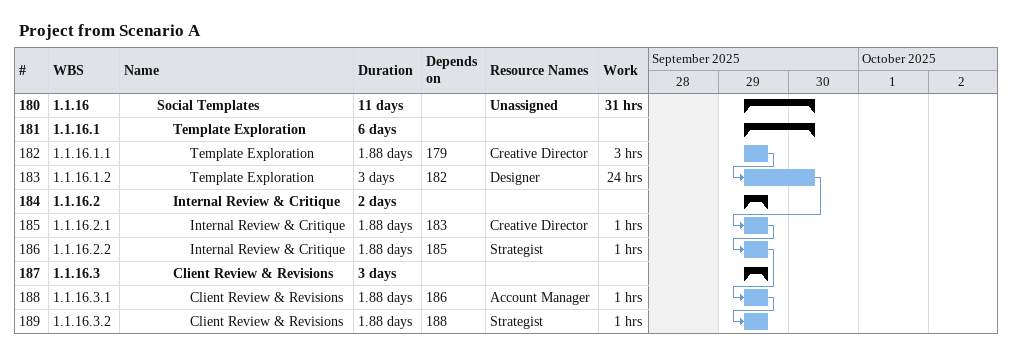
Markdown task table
Project from Scenario A

| ID | WBS | Task | Duration | Start | Finish | Predecessors | Resources | Work (h) |
|---|---|---|---|---|---|---|---|---|
| 180 | 1.1.16 | **Social Templates** | 11d | 2025-09-29 | 2025-09-30 |  | Unassigned | 31 |
| 181 | 1.1.16.1 | **Template Exploration** | 6d | 2025-09-29 | 2025-09-30 |  |  |  |
| 182 | 1.1.16.1.1 | Template Exploration | 1.88d | 2025-09-29 | 2025-09-29 | 179 | Creative Director | 3 |
| 183 | 1.1.16.1.2 | Template Exploration | 3d | 2025-09-29 | 2025-09-30 | 182 | Designer | 24 |
| 184 | 1.1.16.2 | **Internal Review & Critique** | 2d | 2025-09-29 | 2025-09-29 |  |  |  |
| 185 | 1.1.16.2.1 | Internal Review & Critique | 1.88d | 2025-09-29 | 2025-09-29 | 183 | Creative Director | 1 |
| 186 | 1.1.16.2.2 | Internal Review & Critique | 1.88d | 2025-09-29 | 2025-09-29 | 185 | Strategist | 1 |
| 187 | 1.1.16.3 | **Client Review & Revisions** | 3d | 2025-09-29 | 2025-09-29 |  |  |  |
| 188 | 1.1.16.3.1 | Client Review & Revisions | 1.88d | 2025-09-29 | 2025-09-29 | 186 | Account Manager | 1 |
| 189 | 1.1.16.3.2 | Client Review & Revisions | 1.88d | 2025-09-29 | 2025-09-29 | 188 | Strategist | 1 |
